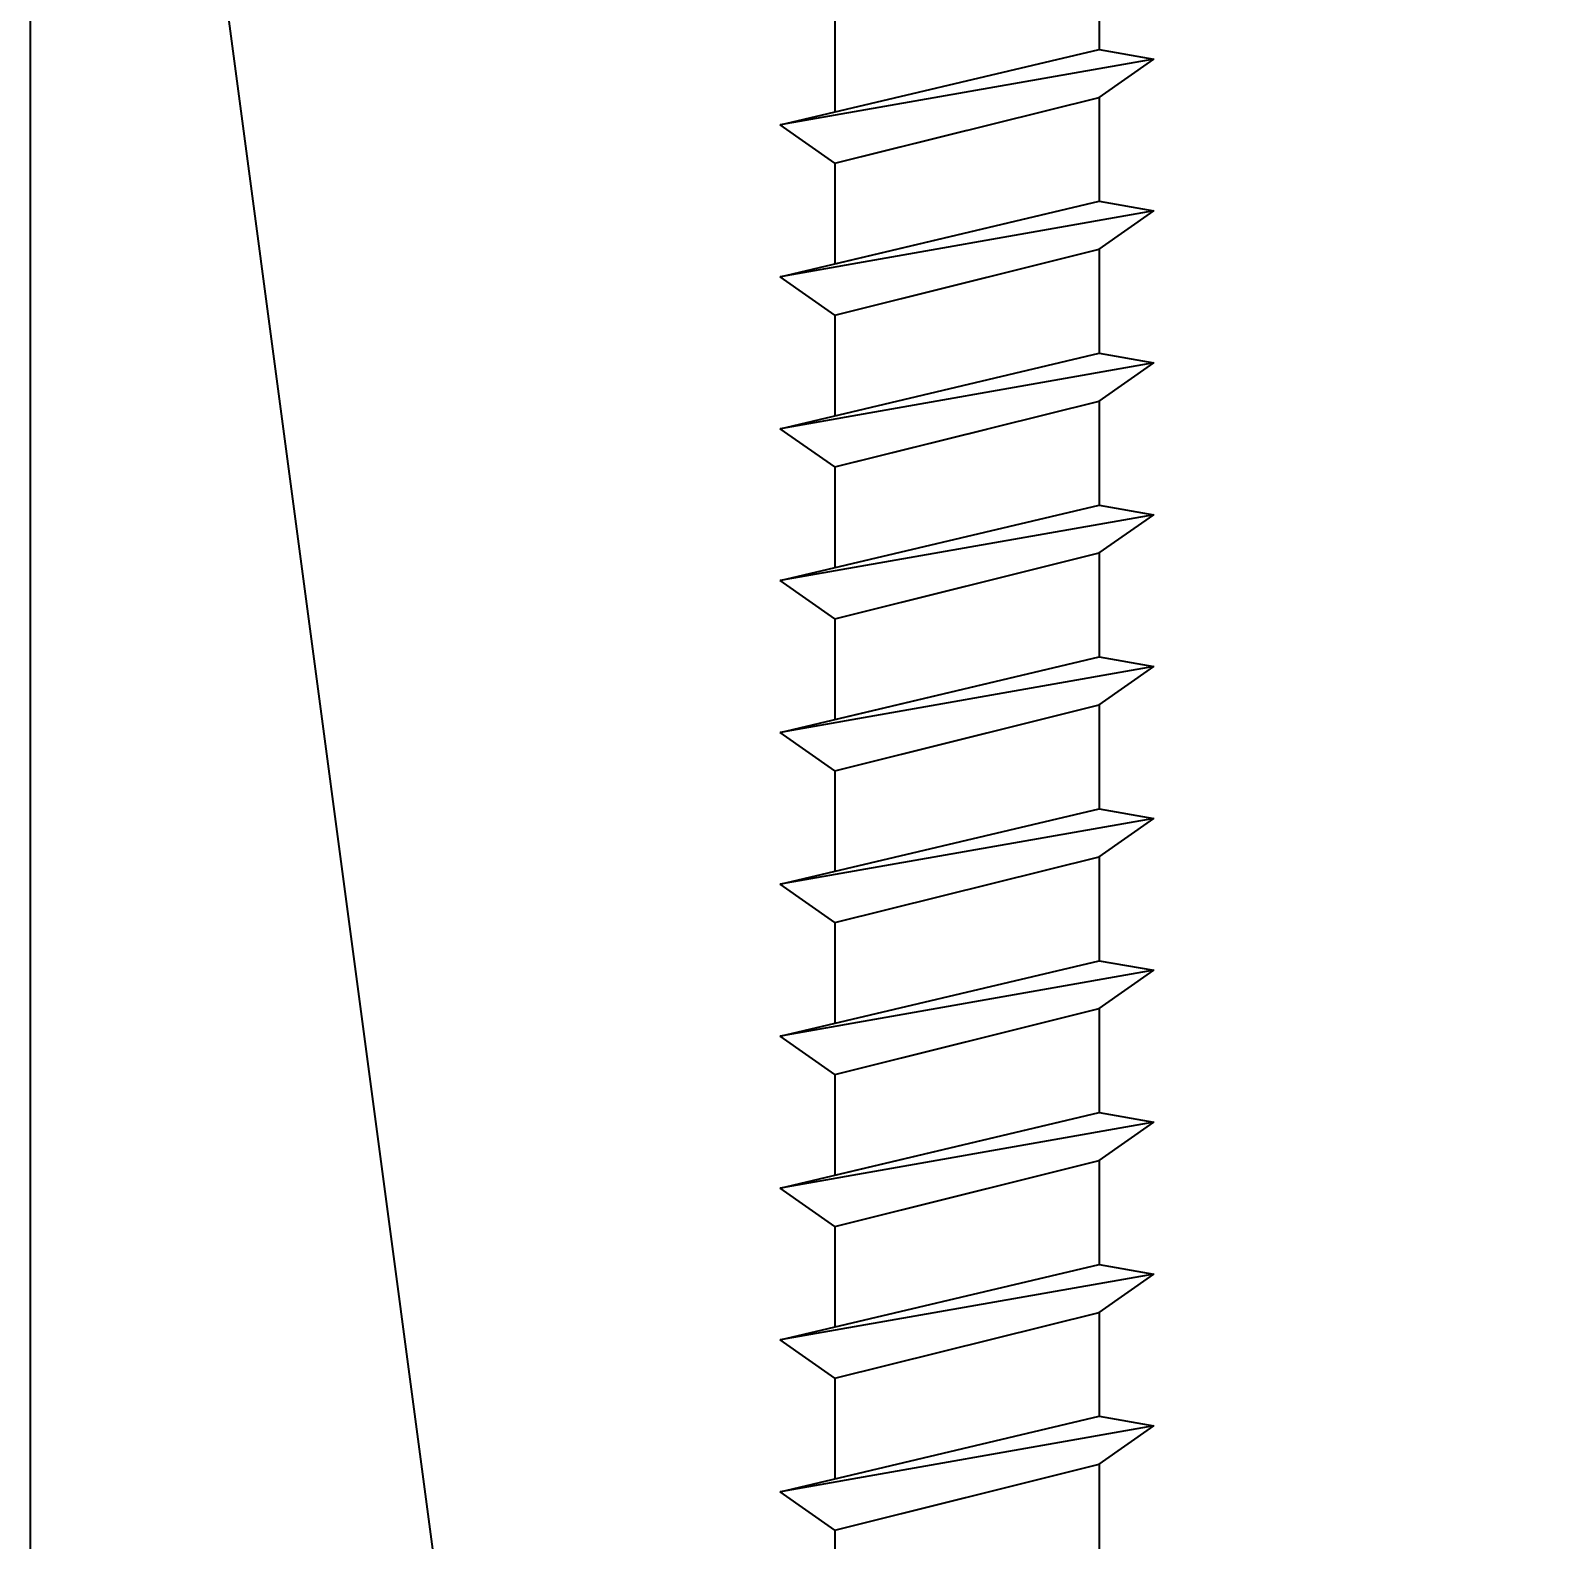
# Model space of a CAD drawing. Header units: inches. Extents: x -2661 to 42767, y -1222 to 9099.
# Drawn here: x -2227.304 to -2226.304, y 2657.785 to 2658.779 of the extents above; entities that cross this region are included whole.
import ezdxf
from ezdxf import colors
from ezdxf.entities.mleader import LeaderData, LeaderLine
from ezdxf.math import Vec2, Vec3

# ---------------------------------------------------------------- set-up
doc = ezdxf.new("R2010")
doc.units = ezdxf.units.IN
doc.header["$LTSCALE"] = 12
doc.header["$MEASUREMENT"] = 0
for name, color, linetype in [('S-ANNO-NOTE', 4, 'CONTINUOUS'), ('S-EXISTING', 1, 'CONTINUOUS'), ('S-FASTENERS', 2, 'CONTINUOUS'), ('S-SIMPSON', 2, 'CONTINUOUS'), ('S-WOOD', 3, 'CONTINUOUS')]:
    doc.layers.add(name, color=color, linetype=linetype)
doc.styles.add('Arial', font='arial.ttf', dxfattribs={"width": 0.85})

# ---------------------------------------------------------------- blocks, each defined once
blk = doc.blocks.new('*U1162')
at = {"layer": 'S-WOOD', "color": 1}
blk.add_line((1.5, -11.25), (0, 0), dxfattribs=at)
at = {"layer": 'S-WOOD', "color": 2}
blk.add_lwpolyline([(1.5, -11.25), (0, -11.25), (0, 0), (1.5, 0)], close=True, dxfattribs=at)
blk = doc.blocks.new('SDS.25X8-f')
at = {"layer": 'S-SIMPSON', "color": 1}
for p, q in [((0.087, -4.68156), (0.087, -4.75)), ((0.087, -4.68156), (0.087, -4.75)), ((0.087, -4.68156), (0.087, -4.75)), ((0.087, -4.68156), (0.087, -4.75)), ((0.087, -4.68156), (0.087, -4.75)), ((0.087, -4.68156), (0.087, -4.75)), ((0.087, -4.68156), (0.087, -4.75)), ((0.087, -4.68156), (0.087, -4.75)), ((-0.087, -4.72493), (-0.087, -4.7912)), ((-0.087, -4.72493), (-0.087, -4.7912)), ((-0.087, -4.72493), (-0.087, -4.7912)), ((-0.087, -4.72493), (-0.087, -4.7912)), ((-0.087, -4.72493), (-0.087, -4.7912)), ((-0.087, -4.72493), (-0.087, -4.7912)), ((-0.087, -4.72493), (-0.087, -4.7912)), ((-0.087, -4.72493), (-0.087, -4.7912)), ((-0.087, -4.72493), (-0.087, -4.7912)), ((-0.087, -4.72493), (-0.087, -4.7912)), ((-0.123, -4.79972), (0.087, -4.75)), ((-0.123, -4.79972), (0.087, -4.75)), ((-0.123, -4.79972), (0.087, -4.75)), ((-0.123, -4.79972), (0.087, -4.75)), ((0.123, -4.75635), (-0.123, -4.79972)), ((0.123, -4.75635), (-0.123, -4.79972)), ((0.123, -4.75635), (-0.123, -4.79972)), ((0.123, -4.75635), (-0.123, -4.79972)), ((0.087, -4.75), (0.123, -4.75635)), ((0.087, -4.75), (0.123, -4.75635)), ((0.087, -4.75), (0.123, -4.75635)), ((0.087, -4.75), (0.123, -4.75635)), ((0.087, -4.78156), (0.123, -4.75635)), ((0.087, -4.78156), (0.123, -4.75635)), ((0.087, -4.78156), (0.123, -4.75635)), ((0.087, -4.78156), (0.123, -4.75635)), ((-0.087, -4.82493), (0.087, -4.78156)), ((-0.087, -4.82493), (0.087, -4.78156)), ((-0.087, -4.82493), (0.087, -4.78156)), ((-0.087, -4.82493), (0.087, -4.78156)), ((0.087, -4.78156), (0.087, -4.85)), ((0.087, -4.78156), (0.087, -4.85)), ((0.087, -4.78156), (0.087, -4.85)), ((0.087, -4.78156), (0.087, -4.85)), ((0.087, -4.78156), (0.087, -4.85)), ((0.087, -4.78156), (0.087, -4.85)), ((0.087, -4.78156), (0.087, -4.85)), ((0.087, -4.78156), (0.087, -4.85)), ((0.087, -4.78156), (0.087, -4.85)), ((0.087, -4.78156), (0.087, -4.85)), ((0.087, -4.78156), (0.087, -4.85)), ((0.087, -4.78156), (0.087, -4.85)), ((0.087, -4.78156), (0.087, -4.85)), ((0.087, -4.78156), (0.087, -4.85)), ((-0.087, -4.82493), (-0.123, -4.79972)), ((-0.087, -4.82493), (-0.123, -4.79972)), ((-0.087, -4.82493), (-0.123, -4.79972)), ((-0.087, -4.82493), (-0.123, -4.79972)), ((-0.087, -4.82493), (-0.123, -4.79972)), ((-0.087, -4.82493), (0, -4.80324)), ((-0.087, -4.82493), (-0.087, -4.8912)), ((-0.087, -4.82493), (-0.087, -4.8912)), ((-0.087, -4.82493), (-0.087, -4.8912)), ((-0.087, -4.82493), (-0.087, -4.8912)), ((-0.087, -4.82493), (-0.087, -4.8912)), ((-0.087, -4.82493), (-0.087, -4.8912)), ((-0.087, -4.82493), (-0.087, -4.8912)), ((-0.087, -4.82493), (-0.087, -4.8912)), ((-0.087, -4.82493), (-0.087, -4.8912)), ((-0.087, -4.82493), (-0.087, -4.8912)), ((-0.087, -4.82493), (-0.087, -4.8912)), ((-0.087, -4.82493), (-0.087, -4.8912)), ((-0.087, -4.82493), (-0.087, -4.8912)), ((-0.087, -4.82493), (-0.087, -4.8912)), ((-0.087, -4.82493), (-0.087, -4.8912)), ((-0.087, -4.82493), (-0.087, -4.8912)), ((-0.123, -4.89972), (0.087, -4.85)), ((-0.123, -4.89972), (0.087, -4.85)), ((-0.123, -4.89972), (0.087, -4.85)), ((-0.123, -4.89972), (0.087, -4.85)), ((-0.123, -4.89972), (0.087, -4.85)), ((-0.123, -4.89972), (0.087, -4.85)), ((-0.123, -4.89972), (0.087, -4.85)), ((-0.123, -4.89972), (0.087, -4.85)), ((0.123, -4.85635), (-0.123, -4.89972)), ((0.123, -4.85635), (-0.123, -4.89972)), ((0.123, -4.85635), (-0.123, -4.89972)), ((0.123, -4.85635), (-0.123, -4.89972)), ((0.123, -4.85635), (-0.123, -4.89972)), ((0.123, -4.85635), (-0.123, -4.89972)), ((0.123, -4.85635), (-0.123, -4.89972)), ((0.123, -4.85635), (-0.123, -4.89972)), ((0.123, -4.85635), (-0.123, -4.89972)), ((-0.087, -4.8912), (0.087, -4.85)), ((0.087, -4.85), (0.123, -4.85635)), ((0.087, -4.85), (0.123, -4.85635)), ((0.087, -4.85), (0.123, -4.85635)), ((0.087, -4.85), (0.123, -4.85635)), ((0.087, -4.85), (0.123, -4.85635)), ((0.087, -4.85), (0.123, -4.85635)), ((0.087, -4.85), (0.123, -4.85635)), ((0.087, -4.85), (0.123, -4.85635)), ((0.087, -4.85), (0.123, -4.85635)), ((0.087, -4.88156), (0.123, -4.85635)), ((0.087, -4.88156), (0.123, -4.85635)), ((0.087, -4.88156), (0.123, -4.85635)), ((0.087, -4.88156), (0.123, -4.85635)), ((0.087, -4.88156), (0.123, -4.85635)), ((0.087, -4.88156), (0.123, -4.85635)), ((0.087, -4.88156), (0.123, -4.85635)), ((0.087, -4.88156), (0.123, -4.85635)), ((0.087, -4.88156), (0.123, -4.85635)), ((-0.087, -4.92493), (0.087, -4.88156)), ((-0.087, -4.92493), (0.087, -4.88156)), ((-0.087, -4.92493), (0.087, -4.88156)), ((-0.087, -4.92493), (0.087, -4.88156)), ((-0.087, -4.92493), (0.087, -4.88156)), ((-0.087, -4.92493), (0.087, -4.88156)), ((-0.087, -4.92493), (0.087, -4.88156)), ((-0.087, -4.92493), (0.087, -4.88156)), ((-0.087, -4.92493), (0.087, -4.88156)), ((0.087, -4.88156), (0.087, -4.95)), ((0.087, -4.88156), (0.087, -4.95)), ((0.087, -4.88156), (0.087, -4.95)), ((0.087, -4.88156), (0.087, -4.95)), ((0.087, -4.88156), (0.087, -4.95)), ((0.087, -4.88156), (0.087, -4.95)), ((0.087, -4.88156), (0.087, -4.95)), ((0.087, -4.88156), (0.087, -4.95)), ((0.087, -4.88156), (0.087, -4.95)), ((0.087, -4.88156), (0.087, -4.95)), ((0.087, -4.88156), (0.087, -4.95)), ((0.087, -4.88156), (0.087, -4.95)), ((0.087, -4.88156), (0.087, -4.95)), ((0.087, -4.88156), (0.087, -4.95)), ((0.087, -4.88156), (0.087, -4.95)), ((0.087, -4.88156), (0.087, -4.95)), ((0.087, -4.88156), (0.087, -4.95)), ((0.087, -4.88156), (0.087, -4.95)), ((0.087, -4.88156), (0.087, -4.95)), ((0.087, -4.88156), (0.087, -4.95)), ((0.087, -4.88156), (0.087, -4.95)), ((-0.087, -4.92493), (-0.123, -4.89972)), ((-0.087, -4.92493), (-0.123, -4.89972)), ((-0.087, -4.92493), (-0.123, -4.89972)), ((-0.087, -4.92493), (-0.123, -4.89972)), ((-0.087, -4.92493), (-0.123, -4.89972)), ((-0.087, -4.92493), (-0.123, -4.89972)), ((-0.087, -4.92493), (-0.123, -4.89972)), ((-0.087, -4.92493), (-0.123, -4.89972)), ((-0.087, -4.92493), (-0.123, -4.89972)), ((-0.087, -4.92493), (-0.123, -4.89972)), ((-0.087, -4.92493), (-0.123, -4.89972)), ((-0.087, -4.92493), (-0.123, -4.89972)), ((-0.087, -4.92493), (-0.123, -4.89972)), ((-0.087, -4.92493), (0.01301, -4.9)), ((-0.087, -4.92493), (0.01301, -4.9)), ((-0.087, -4.92493), (0.01301, -4.9)), ((-0.087, -4.92493), (0, -4.90324)), ((-0.087, -4.92493), (-0.087, -4.9912)), ((-0.087, -4.92493), (-0.087, -4.9912)), ((-0.087, -4.92493), (-0.087, -4.9912)), ((-0.087, -4.92493), (-0.087, -4.9912)), ((-0.087, -4.92493), (-0.087, -4.9912)), ((-0.087, -4.92493), (-0.087, -4.9912)), ((-0.087, -4.92493), (-0.087, -4.9912)), ((-0.087, -4.92493), (-0.087, -4.9912)), ((-0.087, -4.92493), (-0.087, -4.9912)), ((-0.087, -4.92493), (-0.087, -4.9912)), ((-0.087, -4.92493), (-0.087, -4.9912)), ((-0.087, -4.92493), (-0.087, -4.9912)), ((-0.087, -4.92493), (-0.087, -4.9912)), ((-0.087, -4.92493), (-0.087, -4.9912)), ((-0.087, -4.92493), (-0.087, -4.9912)), ((-0.087, -4.92493), (-0.087, -4.9912)), ((-0.087, -4.92493), (-0.087, -4.9912)), ((-0.087, -4.92493), (-0.087, -4.9912)), ((-0.087, -4.92493), (-0.087, -4.9912)), ((-0.087, -4.92493), (-0.087, -4.9912)), ((-0.087, -4.92493), (-0.087, -4.9912)), ((-0.123, -4.99972), (0.087, -4.95)), ((-0.123, -4.99972), (0.087, -4.95)), ((-0.123, -4.99972), (0.087, -4.95)), ((-0.123, -4.99972), (0.087, -4.95)), ((-0.123, -4.99972), (0.087, -4.95)), ((-0.123, -4.99972), (0.087, -4.95)), ((-0.123, -4.99972), (0.087, -4.95)), ((-0.123, -4.99972), (0.087, -4.95)), ((-0.123, -4.99972), (0.087, -4.95)), ((-0.123, -4.99972), (0.087, -4.95)), ((-0.123, -4.99972), (0.087, -4.95)), ((-0.123, -4.99972), (0.087, -4.95)), ((0.123, -4.95635), (-0.123, -4.99972)), ((0.123, -4.95635), (-0.123, -4.99972)), ((0.123, -4.95635), (-0.123, -4.99972)), ((0.123, -4.95635), (-0.123, -4.99972)), ((0.123, -4.95635), (-0.123, -4.99972)), ((0.123, -4.95635), (-0.123, -4.99972)), ((0.123, -4.95635), (-0.123, -4.99972)), ((0.123, -4.95635), (-0.123, -4.99972)), ((0.123, -4.95635), (-0.123, -4.99972)), ((0.123, -4.95635), (-0.123, -4.99972)), ((0.123, -4.95635), (-0.123, -4.99972)), ((0.123, -4.95635), (-0.123, -4.99972)), ((0.087, -4.95), (0.123, -4.95635)), ((0.087, -4.95), (0.123, -4.95635)), ((0.087, -4.95), (0.123, -4.95635)), ((0.087, -4.95), (0.123, -4.95635)), ((0.087, -4.95), (0.123, -4.95635)), ((0.087, -4.95), (0.123, -4.95635)), ((0.087, -4.95), (0.123, -4.95635)), ((0.087, -4.95), (0.123, -4.95635)), ((0.087, -4.95), (0.123, -4.95635)), ((0.087, -4.95), (0.123, -4.95635)), ((0.087, -4.95), (0.123, -4.95635)), ((0.087, -4.95), (0.123, -4.95635)), ((0.087, -4.98156), (0.123, -4.95635)), ((0.087, -4.98156), (0.123, -4.95635)), ((0.087, -4.98156), (0.123, -4.95635)), ((0.087, -4.98156), (0.123, -4.95635)), ((0.087, -4.98156), (0.123, -4.95635)), ((0.087, -4.98156), (0.123, -4.95635)), ((0.087, -4.98156), (0.123, -4.95635)), ((0.087, -4.98156), (0.123, -4.95635)), ((0.087, -4.98156), (0.123, -4.95635)), ((0.087, -4.98156), (0.123, -4.95635)), ((0.087, -4.98156), (0.123, -4.95635)), ((0.087, -4.98156), (0.123, -4.95635)), ((-0.087, -5.02493), (0.087, -4.98156)), ((-0.087, -5.02493), (0.087, -4.98156)), ((-0.087, -5.02493), (0.087, -4.98156)), ((-0.087, -5.02493), (0.087, -4.98156)), ((-0.087, -5.02493), (0.087, -4.98156)), ((-0.087, -5.02493), (0.087, -4.98156)), ((-0.087, -5.02493), (0.087, -4.98156)), ((-0.087, -5.02493), (0.087, -4.98156)), ((-0.087, -5.02493), (0.087, -4.98156)), ((-0.087, -5.02493), (0.087, -4.98156)), ((-0.087, -5.02493), (0.087, -4.98156)), ((-0.087, -5.02493), (0.087, -4.98156)), ((0.087, -4.98156), (0.087, -5.05)), ((0.087, -4.98156), (0.087, -5.05)), ((0.087, -4.98156), (0.087, -5.05)), ((0.087, -4.98156), (0.087, -5.05)), ((0.087, -4.98156), (0.087, -5.05)), ((0.087, -4.98156), (0.087, -5.05)), ((0.087, -4.98156), (0.087, -5.05)), ((0.087, -4.98156), (0.087, -5.05)), ((0.087, -4.98156), (0.087, -5.05)), ((0.087, -4.98156), (0.087, -5.05)), ((0.087, -4.98156), (0.087, -5.05)), ((0.087, -4.98156), (0.087, -5.05)), ((0.087, -4.98156), (0.087, -5.05)), ((0.087, -4.98156), (0.087, -5.05)), ((0.087, -4.98156), (0.087, -5.05)), ((0.087, -4.98156), (0.087, -5.05)), ((0.087, -4.98156), (0.087, -5.05)), ((0.087, -4.98156), (0.087, -5.05)), ((0.087, -4.98156), (0.087, -5.05)), ((0.087, -4.98156), (0.087, -5.05)), ((0.087, -4.98156), (0.087, -5.05)), ((0.087, -4.98156), (0.087, -5.05)), ((0.087, -4.98156), (0.087, -5.05)), ((0.087, -4.98156), (0.087, -5.05)), ((0.087, -4.98156), (0.087, -5.05)), ((-0.087, -5.02493), (-0.123, -4.99972)), ((-0.087, -5.02493), (-0.123, -4.99972)), ((-0.087, -5.02493), (-0.123, -4.99972)), ((-0.087, -5.02493), (-0.123, -4.99972)), ((-0.087, -5.02493), (-0.123, -4.99972)), ((-0.087, -5.02493), (-0.123, -4.99972)), ((-0.087, -5.02493), (-0.123, -4.99972)), ((-0.087, -5.02493), (-0.123, -4.99972)), ((-0.087, -5.02493), (-0.123, -4.99972)), ((-0.087, -5.02493), (-0.123, -4.99972)), ((-0.087, -5.02493), (-0.123, -4.99972)), ((-0.087, -5.02493), (-0.123, -4.99972)), ((-0.087, -5.02493), (-0.123, -4.99972)), ((-0.087, -5.02493), (-0.123, -4.99972)), ((-0.087, -5.02493), (-0.123, -4.99972)), ((-0.087, -5.02493), (0.01301, -5)), ((-0.087, -5.02493), (0.01301, -5)), ((-0.087, -5.02493), (0.01301, -5)), ((-0.087, -5.02493), (-0.087, -5.0912)), ((-0.087, -5.02493), (-0.087, -5.0912)), ((-0.087, -5.02493), (-0.087, -5.0912)), ((-0.087, -5.02493), (-0.087, -5.0912)), ((-0.087, -5.02493), (-0.087, -5.0912)), ((-0.087, -5.02493), (-0.087, -5.0912)), ((-0.087, -5.02493), (-0.087, -5.0912)), ((-0.087, -5.02493), (-0.087, -5.0912)), ((-0.087, -5.02493), (-0.087, -5.0912)), ((-0.087, -5.02493), (-0.087, -5.0912)), ((-0.087, -5.02493), (-0.087, -5.0912)), ((-0.087, -5.02493), (-0.087, -5.0912)), ((-0.087, -5.02493), (-0.087, -5.0912)), ((-0.087, -5.02493), (-0.087, -5.0912)), ((-0.087, -5.02493), (-0.087, -5.0912)), ((-0.087, -5.02493), (-0.087, -5.0912)), ((-0.087, -5.02493), (-0.087, -5.0912)), ((-0.087, -5.02493), (-0.087, -5.0912)), ((-0.087, -5.02493), (-0.087, -5.0912)), ((-0.087, -5.02493), (-0.087, -5.0912)), ((-0.087, -5.02493), (-0.087, -5.0912)), ((-0.087, -5.02493), (-0.087, -5.0912)), ((-0.087, -5.02493), (-0.087, -5.0912)), ((-0.087, -5.02493), (-0.087, -5.0912)), ((-0.087, -5.02493), (-0.087, -5.0912)), ((-0.123, -5.09972), (0.087, -5.05)), ((-0.123, -5.09972), (0.087, -5.05)), ((-0.123, -5.09972), (0.087, -5.05)), ((-0.123, -5.09972), (0.087, -5.05)), ((-0.123, -5.09972), (0.087, -5.05)), ((-0.123, -5.09972), (0.087, -5.05)), ((-0.123, -5.09972), (0.087, -5.05)), ((-0.123, -5.09972), (0.087, -5.05)), ((-0.123, -5.09972), (0.087, -5.05)), ((-0.123, -5.09972), (0.087, -5.05)), ((-0.123, -5.09972), (0.087, -5.05)), ((-0.123, -5.09972), (0.087, -5.05)), ((-0.123, -5.09972), (0.087, -5.05)), ((-0.123, -5.09972), (0.087, -5.05)), ((-0.123, -5.09972), (0.087, -5.05)), ((-0.123, -5.09972), (0.087, -5.05)), ((-0.123, -5.09972), (0.087, -5.05)), ((-0.123, -5.09972), (0.087, -5.05)), ((-0.123, -5.09972), (0.087, -5.05)), ((0.123, -5.05635), (-0.123, -5.09972)), ((0.123, -5.05635), (-0.123, -5.09972)), ((0.123, -5.05635), (-0.123, -5.09972)), ((0.123, -5.05635), (-0.123, -5.09972)), ((0.123, -5.05635), (-0.123, -5.09972)), ((0.123, -5.05635), (-0.123, -5.09972)), ((0.123, -5.05635), (-0.123, -5.09972)), ((0.123, -5.05635), (-0.123, -5.09972)), ((0.123, -5.05635), (-0.123, -5.09972)), ((0.123, -5.05635), (-0.123, -5.09972)), ((0.123, -5.05635), (-0.123, -5.09972)), ((0.123, -5.05635), (-0.123, -5.09972)), ((0.123, -5.05635), (-0.123, -5.09972)), ((0.123, -5.05635), (-0.123, -5.09972)), ((0.123, -5.05635), (-0.123, -5.09972)), ((0.123, -5.05635), (-0.123, -5.09972)), ((0.123, -5.05635), (-0.123, -5.09972)), ((0.123, -5.05635), (-0.123, -5.09972)), ((0.123, -5.05635), (-0.123, -5.09972)), ((0.087, -5.05), (0.123, -5.05635)), ((0.087, -5.05), (0.123, -5.05635)), ((0.087, -5.05), (0.123, -5.05635)), ((0.087, -5.05), (0.123, -5.05635)), ((0.087, -5.05), (0.123, -5.05635)), ((0.087, -5.05), (0.123, -5.05635)), ((0.087, -5.05), (0.123, -5.05635)), ((0.087, -5.05), (0.123, -5.05635)), ((0.087, -5.05), (0.123, -5.05635)), ((0.087, -5.05), (0.123, -5.05635)), ((0.087, -5.05), (0.123, -5.05635)), ((0.087, -5.05), (0.123, -5.05635)), ((0.087, -5.05), (0.123, -5.05635)), ((0.087, -5.05), (0.123, -5.05635)), ((0.087, -5.05), (0.123, -5.05635)), ((0.087, -5.05), (0.123, -5.05635)), ((0.087, -5.05), (0.123, -5.05635)), ((0.087, -5.05), (0.123, -5.05635)), ((0.087, -5.05), (0.123, -5.05635)), ((0.087, -5.08156), (0.123, -5.05635)), ((0.087, -5.08156), (0.123, -5.05635)), ((0.087, -5.08156), (0.123, -5.05635)), ((0.087, -5.08156), (0.123, -5.05635)), ((0.087, -5.08156), (0.123, -5.05635)), ((0.087, -5.08156), (0.123, -5.05635)), ((0.087, -5.08156), (0.123, -5.05635)), ((0.087, -5.08156), (0.123, -5.05635)), ((0.087, -5.08156), (0.123, -5.05635)), ((0.087, -5.08156), (0.123, -5.05635)), ((0.087, -5.08156), (0.123, -5.05635)), ((0.087, -5.08156), (0.123, -5.05635)), ((0.087, -5.08156), (0.123, -5.05635)), ((0.087, -5.08156), (0.123, -5.05635)), ((0.087, -5.08156), (0.123, -5.05635)), ((0.087, -5.08156), (0.123, -5.05635)), ((0.087, -5.08156), (0.123, -5.05635)), ((0.087, -5.08156), (0.123, -5.05635)), ((0.087, -5.08156), (0.123, -5.05635)), ((-0.087, -5.12493), (0.087, -5.08156)), ((-0.087, -5.12493), (0.087, -5.08156)), ((-0.087, -5.12493), (0.087, -5.08156)), ((-0.087, -5.12493), (0.087, -5.08156)), ((-0.087, -5.12493), (0.087, -5.08156)), ((-0.087, -5.12493), (0.087, -5.08156)), ((-0.087, -5.12493), (0.087, -5.08156)), ((-0.087, -5.12493), (0.087, -5.08156)), ((-0.087, -5.12493), (0.087, -5.08156)), ((-0.087, -5.12493), (0.087, -5.08156)), ((-0.087, -5.12493), (0.087, -5.08156)), ((-0.087, -5.12493), (0.087, -5.08156)), ((-0.087, -5.12493), (0.087, -5.08156)), ((-0.087, -5.12493), (0.087, -5.08156)), ((-0.087, -5.12493), (0.087, -5.08156)), ((-0.087, -5.12493), (0.087, -5.08156)), ((-0.087, -5.12493), (0.087, -5.08156)), ((-0.087, -5.12493), (0.087, -5.08156)), ((-0.087, -5.12493), (0.087, -5.08156)), ((0.087, -5.08156), (0.087, -5.15)), ((0.087, -5.08156), (0.087, -5.15)), ((0.087, -5.08156), (0.087, -5.15)), ((0.087, -5.08156), (0.087, -5.15)), ((0.087, -5.08156), (0.087, -5.15)), ((0.087, -5.08156), (0.087, -5.15)), ((0.087, -5.08156), (0.087, -5.15)), ((0.087, -5.08156), (0.087, -5.15)), ((0.087, -5.08156), (0.087, -5.15)), ((0.087, -5.08156), (0.087, -5.15)), ((0.087, -5.08156), (0.087, -5.15)), ((0.087, -5.08156), (0.087, -5.15)), ((-0.087, -5.12493), (-0.123, -5.09972)), ((-0.087, -5.12493), (-0.123, -5.09972)), ((-0.087, -5.12493), (-0.123, -5.09972)), ((-0.087, -5.12493), (-0.123, -5.09972)), ((-0.087, -5.12493), (-0.123, -5.09972)), ((-0.087, -5.12493), (-0.123, -5.09972)), ((-0.087, -5.12493), (-0.123, -5.09972)), ((-0.087, -5.12493), (-0.123, -5.09972)), ((-0.087, -5.12493), (-0.123, -5.09972)), ((-0.087, -5.12493), (-0.123, -5.09972)), ((-0.087, -5.12493), (-0.123, -5.09972)), ((-0.087, -5.12493), (-0.123, -5.09972)), ((-0.087, -5.12493), (-0.123, -5.09972)), ((-0.087, -5.12493), (-0.123, -5.09972)), ((-0.087, -5.12493), (-0.123, -5.09972)), ((-0.087, -5.12493), (-0.123, -5.09972)), ((-0.087, -5.12493), (-0.123, -5.09972)), ((-0.087, -5.12493), (-0.123, -5.09972)), ((-0.087, -5.12493), (-0.123, -5.09972)), ((-0.087, -5.12493), (-0.123, -5.09972)), ((-0.087, -5.12493), (-0.123, -5.09972)), ((-0.087, -5.12493), (-0.123, -5.09972)), ((-0.087, -5.12493), (-0.123, -5.09972)), ((-0.087, -5.12493), (0, -5.10324)), ((-0.087, -5.12493), (0, -5.10324)), ((-0.087, -5.12493), (0, -5.10324)), ((-0.087, -5.12493), (0, -5.10324)), ((-0.087, -5.12493), (-0.087, -5.1912)), ((-0.087, -5.12493), (-0.087, -5.1912)), ((-0.087, -5.12493), (-0.087, -5.1912)), ((-0.087, -5.12493), (-0.087, -5.1912)), ((-0.087, -5.12493), (-0.087, -5.1912)), ((-0.087, -5.12493), (-0.087, -5.1912)), ((-0.087, -5.12493), (-0.087, -5.1912)), ((-0.087, -5.12493), (-0.087, -5.1912)), ((-0.087, -5.12493), (-0.087, -5.1912)), ((-0.087, -5.12493), (-0.087, -5.1912)), ((-0.087, -5.12493), (-0.087, -5.1912)), ((-0.087, -5.12493), (-0.087, -5.1912)), ((-0.087, -5.12493), (-0.087, -5.1912)), ((-0.087, -5.12493), (-0.087, -5.1912)), ((-0.123, -5.19972), (0.087, -5.15)), ((-0.123, -5.19972), (0.087, -5.15)), ((-0.123, -5.19972), (0.087, -5.15)), ((-0.123, -5.19972), (0.087, -5.15)), ((-0.123, -5.19972), (0.087, -5.15)), ((-0.123, -5.19972), (0.087, -5.15)), ((-0.123, -5.19972), (0.087, -5.15)), ((-0.123, -5.19972), (0.087, -5.15)), ((0.123, -5.15635), (-0.123, -5.19972)), ((0.123, -5.15635), (-0.123, -5.19972)), ((0.123, -5.15635), (-0.123, -5.19972)), ((0.123, -5.15635), (-0.123, -5.19972)), ((0.123, -5.15635), (-0.123, -5.19972)), ((0.123, -5.15635), (-0.123, -5.19972)), ((0.123, -5.15635), (-0.123, -5.19972)), ((0.123, -5.15635), (-0.123, -5.19972)), ((0.123, -5.15635), (-0.123, -5.19972)), ((-0.087, -5.1912), (0.087, -5.15)), ((0.087, -5.15), (0.123, -5.15635)), ((0.087, -5.15), (0.123, -5.15635)), ((0.087, -5.15), (0.123, -5.15635)), ((0.087, -5.15), (0.123, -5.15635)), ((0.087, -5.15), (0.123, -5.15635)), ((0.087, -5.15), (0.123, -5.15635)), ((0.087, -5.15), (0.123, -5.15635)), ((0.087, -5.15), (0.123, -5.15635)), ((0.087, -5.15), (0.123, -5.15635)), ((0.087, -5.18156), (0.123, -5.15635)), ((0.087, -5.18156), (0.123, -5.15635)), ((0.087, -5.18156), (0.123, -5.15635)), ((0.087, -5.18156), (0.123, -5.15635)), ((0.087, -5.18156), (0.123, -5.15635)), ((0.087, -5.18156), (0.123, -5.15635)), ((0.087, -5.18156), (0.123, -5.15635)), ((0.087, -5.18156), (0.123, -5.15635)), ((0.087, -5.18156), (0.123, -5.15635)), ((-0.087, -5.22493), (0.087, -5.18156)), ((-0.087, -5.22493), (0.087, -5.18156)), ((-0.087, -5.22493), (0.087, -5.18156)), ((-0.087, -5.22493), (0.087, -5.18156)), ((-0.087, -5.22493), (0.087, -5.18156)), ((-0.087, -5.22493), (0.087, -5.18156)), ((-0.087, -5.22493), (0.087, -5.18156)), ((-0.087, -5.22493), (0.087, -5.18156)), ((-0.087, -5.22493), (0.087, -5.18156)), ((0.087, -5.18156), (0.087, -5.25)), ((0.087, -5.18156), (0.087, -5.25)), ((0.087, -5.18156), (0.087, -5.25)), ((0.087, -5.18156), (0.087, -5.25)), ((0.087, -5.18156), (0.087, -5.25)), ((0.087, -5.18156), (0.087, -5.25)), ((0.087, -5.18156), (0.087, -5.25)), ((0.087, -5.18156), (0.087, -5.25)), ((0.087, -5.18156), (0.087, -5.25)), ((0.087, -5.18156), (0.087, -5.25)), ((0.087, -5.18156), (0.087, -5.25)), ((0.087, -5.18156), (0.087, -5.25)), ((0.087, -5.18156), (0.087, -5.25)), ((0.087, -5.18156), (0.087, -5.25)), ((0.087, -5.18156), (0.087, -5.25)), ((0.087, -5.18156), (0.087, -5.25)), ((0.087, -5.18156), (0.087, -5.25)), ((-0.087, -5.22493), (-0.123, -5.19972)), ((-0.087, -5.22493), (-0.123, -5.19972)), ((-0.087, -5.22493), (-0.123, -5.19972)), ((-0.087, -5.22493), (-0.123, -5.19972)), ((-0.087, -5.22493), (-0.123, -5.19972)), ((-0.087, -5.22493), (-0.123, -5.19972)), ((-0.087, -5.22493), (-0.123, -5.19972)), ((-0.087, -5.22493), (-0.123, -5.19972)), ((-0.087, -5.22493), (-0.123, -5.19972)), ((-0.087, -5.22493), (-0.123, -5.19972)), ((-0.087, -5.22493), (-0.123, -5.19972)), ((-0.087, -5.22493), (-0.123, -5.19972)), ((-0.087, -5.22493), (-0.123, -5.19972)), ((-0.087, -5.22493), (0.01301, -5.2)), ((-0.087, -5.22493), (0.01301, -5.2)), ((-0.087, -5.22493), (0.01301, -5.2)), ((-0.087, -5.22493), (0, -5.20324)), ((-0.087, -5.22493), (-0.087, -5.2912)), ((-0.087, -5.22493), (-0.087, -5.2912)), ((-0.087, -5.22493), (-0.087, -5.2912)), ((-0.087, -5.22493), (-0.087, -5.2912)), ((-0.087, -5.22493), (-0.087, -5.2912)), ((-0.087, -5.22493), (-0.087, -5.2912)), ((-0.087, -5.22493), (-0.087, -5.2912)), ((-0.087, -5.22493), (-0.087, -5.2912)), ((-0.087, -5.22493), (-0.087, -5.2912)), ((-0.087, -5.22493), (-0.087, -5.2912)), ((-0.087, -5.22493), (-0.087, -5.2912)), ((-0.087, -5.22493), (-0.087, -5.2912)), ((-0.087, -5.22493), (-0.087, -5.2912)), ((-0.087, -5.22493), (-0.087, -5.2912)), ((-0.087, -5.22493), (-0.087, -5.2912)), ((-0.087, -5.22493), (-0.087, -5.2912)), ((-0.123, -5.29972), (0.087, -5.25)), ((-0.123, -5.29972), (0.087, -5.25)), ((-0.123, -5.29972), (0.087, -5.25)), ((-0.123, -5.29972), (0.087, -5.25)), ((-0.123, -5.29972), (0.087, -5.25)), ((-0.123, -5.29972), (0.087, -5.25)), ((-0.123, -5.29972), (0.087, -5.25)), ((-0.123, -5.29972), (0.087, -5.25)), ((-0.123, -5.29972), (0.087, -5.25)), ((-0.123, -5.29972), (0.087, -5.25)), ((-0.123, -5.29972), (0.087, -5.25)), ((-0.123, -5.29972), (0.087, -5.25)), ((0.123, -5.25635), (-0.123, -5.29972)), ((0.123, -5.25635), (-0.123, -5.29972)), ((0.123, -5.25635), (-0.123, -5.29972)), ((0.123, -5.25635), (-0.123, -5.29972)), ((0.123, -5.25635), (-0.123, -5.29972)), ((0.123, -5.25635), (-0.123, -5.29972)), ((0.123, -5.25635), (-0.123, -5.29972)), ((0.123, -5.25635), (-0.123, -5.29972)), ((0.123, -5.25635), (-0.123, -5.29972)), ((0.123, -5.25635), (-0.123, -5.29972)), ((0.123, -5.25635), (-0.123, -5.29972)), ((0.123, -5.25635), (-0.123, -5.29972)), ((0.087, -5.25), (0.123, -5.25635)), ((0.087, -5.25), (0.123, -5.25635)), ((0.087, -5.25), (0.123, -5.25635)), ((0.087, -5.25), (0.123, -5.25635)), ((0.087, -5.25), (0.123, -5.25635)), ((0.087, -5.25), (0.123, -5.25635)), ((0.087, -5.25), (0.123, -5.25635)), ((0.087, -5.25), (0.123, -5.25635)), ((0.087, -5.25), (0.123, -5.25635)), ((0.087, -5.25), (0.123, -5.25635)), ((0.087, -5.25), (0.123, -5.25635)), ((0.087, -5.25), (0.123, -5.25635)), ((0.087, -5.28156), (0.123, -5.25635)), ((0.087, -5.28156), (0.123, -5.25635)), ((0.087, -5.28156), (0.123, -5.25635)), ((0.087, -5.28156), (0.123, -5.25635)), ((0.087, -5.28156), (0.123, -5.25635)), ((0.087, -5.28156), (0.123, -5.25635)), ((0.087, -5.28156), (0.123, -5.25635)), ((0.087, -5.28156), (0.123, -5.25635)), ((0.087, -5.28156), (0.123, -5.25635)), ((0.087, -5.28156), (0.123, -5.25635)), ((0.087, -5.28156), (0.123, -5.25635)), ((0.087, -5.28156), (0.123, -5.25635)), ((-0.087, -5.32493), (0.087, -5.28156)), ((-0.087, -5.32493), (0.087, -5.28156)), ((-0.087, -5.32493), (0.087, -5.28156)), ((-0.087, -5.32493), (0.087, -5.28156)), ((-0.087, -5.32493), (0.087, -5.28156)), ((-0.087, -5.32493), (0.087, -5.28156)), ((-0.087, -5.32493), (0.087, -5.28156)), ((-0.087, -5.32493), (0.087, -5.28156)), ((-0.087, -5.32493), (0.087, -5.28156)), ((-0.087, -5.32493), (0.087, -5.28156)), ((-0.087, -5.32493), (0.087, -5.28156)), ((-0.087, -5.32493), (0.087, -5.28156)), ((0.087, -5.28156), (0.087, -5.35)), ((0.087, -5.28156), (0.087, -5.35)), ((0.087, -5.28156), (0.087, -5.35)), ((0.087, -5.28156), (0.087, -5.35)), ((0.087, -5.28156), (0.087, -5.35)), ((0.087, -5.28156), (0.087, -5.35)), ((0.087, -5.28156), (0.087, -5.35)), ((0.087, -5.28156), (0.087, -5.35)), ((0.087, -5.28156), (0.087, -5.35)), ((0.087, -5.28156), (0.087, -5.35)), ((0.087, -5.28156), (0.087, -5.35)), ((0.087, -5.28156), (0.087, -5.35)), ((0.087, -5.28156), (0.087, -5.35)), ((0.087, -5.28156), (0.087, -5.35)), ((0.087, -5.28156), (0.087, -5.35)), ((0.087, -5.28156), (0.087, -5.35)), ((0.087, -5.28156), (0.087, -5.35)), ((-0.087, -5.32493), (-0.123, -5.29972)), ((-0.087, -5.32493), (-0.123, -5.29972)), ((-0.087, -5.32493), (-0.123, -5.29972)), ((-0.087, -5.32493), (-0.123, -5.29972)), ((-0.087, -5.32493), (-0.123, -5.29972)), ((-0.087, -5.32493), (-0.123, -5.29972)), ((-0.087, -5.32493), (-0.123, -5.29972)), ((-0.087, -5.32493), (-0.123, -5.29972)), ((-0.087, -5.32493), (-0.123, -5.29972)), ((-0.087, -5.32493), (-0.123, -5.29972)), ((-0.087, -5.32493), (-0.123, -5.29972)), ((-0.087, -5.32493), (-0.123, -5.29972)), ((-0.087, -5.32493), (-0.087, -5.3912)), ((-0.087, -5.32493), (-0.087, -5.3912)), ((-0.087, -5.32493), (-0.087, -5.3912)), ((-0.087, -5.32493), (-0.087, -5.3912)), ((-0.087, -5.32493), (-0.087, -5.3912)), ((-0.087, -5.32493), (-0.087, -5.3912)), ((-0.087, -5.32493), (-0.087, -5.3912)), ((-0.087, -5.32493), (-0.087, -5.3912)), ((-0.087, -5.32493), (-0.087, -5.3912)), ((-0.087, -5.32493), (-0.087, -5.3912)), ((-0.087, -5.32493), (-0.087, -5.3912)), ((-0.087, -5.32493), (-0.087, -5.3912)), ((-0.087, -5.32493), (-0.087, -5.3912)), ((-0.087, -5.32493), (-0.087, -5.3912)), ((-0.087, -5.32493), (-0.087, -5.3912)), ((-0.087, -5.32493), (-0.087, -5.3912)), ((-0.087, -5.32493), (-0.087, -5.3912)), ((-0.123, -5.39972), (0.087, -5.35)), ((-0.123, -5.39972), (0.087, -5.35)), ((-0.123, -5.39972), (0.087, -5.35)), ((-0.123, -5.39972), (0.087, -5.35)), ((-0.123, -5.39972), (0.087, -5.35)), ((-0.123, -5.39972), (0.087, -5.35)), ((-0.123, -5.39972), (0.087, -5.35)), ((-0.123, -5.39972), (0.087, -5.35)), ((-0.123, -5.39972), (0.087, -5.35)), ((-0.123, -5.39972), (0.087, -5.35)), ((-0.123, -5.39972), (0.087, -5.35)), ((-0.123, -5.39972), (0.087, -5.35)), ((-0.123, -5.39972), (0.087, -5.35)), ((-0.123, -5.39972), (0.087, -5.35)), ((-0.123, -5.39972), (0.087, -5.35)), ((0.123, -5.35635), (-0.123, -5.39972)), ((0.123, -5.35635), (-0.123, -5.39972)), ((0.123, -5.35635), (-0.123, -5.39972)), ((0.123, -5.35635), (-0.123, -5.39972)), ((0.123, -5.35635), (-0.123, -5.39972)), ((0.123, -5.35635), (-0.123, -5.39972)), ((0.123, -5.35635), (-0.123, -5.39972)), ((0.123, -5.35635), (-0.123, -5.39972)), ((0.123, -5.35635), (-0.123, -5.39972)), ((0.123, -5.35635), (-0.123, -5.39972)), ((0.123, -5.35635), (-0.123, -5.39972)), ((0.123, -5.35635), (-0.123, -5.39972)), ((0.123, -5.35635), (-0.123, -5.39972)), ((0.123, -5.35635), (-0.123, -5.39972)), ((0.123, -5.35635), (-0.123, -5.39972)), ((0.087, -5.35), (0.123, -5.35635)), ((0.087, -5.35), (0.123, -5.35635)), ((0.087, -5.35), (0.123, -5.35635)), ((0.087, -5.35), (0.123, -5.35635)), ((0.087, -5.35), (0.123, -5.35635)), ((0.087, -5.35), (0.123, -5.35635)), ((0.087, -5.35), (0.123, -5.35635)), ((0.087, -5.35), (0.123, -5.35635)), ((0.087, -5.35), (0.123, -5.35635)), ((0.087, -5.35), (0.123, -5.35635)), ((0.087, -5.35), (0.123, -5.35635)), ((0.087, -5.35), (0.123, -5.35635)), ((0.087, -5.35), (0.123, -5.35635)), ((0.087, -5.35), (0.123, -5.35635)), ((0.087, -5.35), (0.123, -5.35635)), ((0.087, -5.38156), (0.123, -5.35635)), ((0.087, -5.38156), (0.123, -5.35635)), ((0.087, -5.38156), (0.123, -5.35635)), ((0.087, -5.38156), (0.123, -5.35635)), ((0.087, -5.38156), (0.123, -5.35635)), ((0.087, -5.38156), (0.123, -5.35635)), ((0.087, -5.38156), (0.123, -5.35635)), ((0.087, -5.38156), (0.123, -5.35635)), ((0.087, -5.38156), (0.123, -5.35635)), ((0.087, -5.38156), (0.123, -5.35635)), ((0.087, -5.38156), (0.123, -5.35635)), ((0.087, -5.38156), (0.123, -5.35635)), ((0.087, -5.38156), (0.123, -5.35635)), ((0.087, -5.38156), (0.123, -5.35635)), ((0.087, -5.38156), (0.123, -5.35635)), ((-0.087, -5.42493), (0.087, -5.38156)), ((-0.087, -5.42493), (0.087, -5.38156)), ((-0.087, -5.42493), (0.087, -5.38156)), ((-0.087, -5.42493), (0.087, -5.38156)), ((-0.087, -5.42493), (0.087, -5.38156)), ((-0.087, -5.42493), (0.087, -5.38156)), ((-0.087, -5.42493), (0.087, -5.38156)), ((-0.087, -5.42493), (0.087, -5.38156)), ((-0.087, -5.42493), (0.087, -5.38156)), ((-0.087, -5.42493), (0.087, -5.38156)), ((-0.087, -5.42493), (0.087, -5.38156)), ((-0.087, -5.42493), (0.087, -5.38156)), ((-0.087, -5.42493), (0.087, -5.38156)), ((-0.087, -5.42493), (0.087, -5.38156)), ((-0.087, -5.42493), (0.087, -5.38156)), ((0.087, -5.38156), (0.087, -5.45)), ((0.087, -5.38156), (0.087, -5.45)), ((0.087, -5.38156), (0.087, -5.45)), ((0.087, -5.38156), (0.087, -5.45)), ((0.087, -5.38156), (0.087, -5.45)), ((0.087, -5.38156), (0.087, -5.45)), ((0.087, -5.38156), (0.087, -5.45)), ((0.087, -5.38156), (0.087, -5.45)), ((0.087, -5.38156), (0.087, -5.45)), ((0.087, -5.38156), (0.087, -5.45)), ((0.087, -5.38156), (0.087, -5.45)), ((0.087, -5.38156), (0.087, -5.45)), ((0.087, -5.38156), (0.087, -5.45)), ((0.087, -5.38156), (0.087, -5.45)), ((0.087, -5.38156), (0.087, -5.45)), ((0.087, -5.38156), (0.087, -5.45)), ((0.087, -5.38156), (0.087, -5.45)), ((0.087, -5.38156), (0.087, -5.45)), ((-0.087, -5.42493), (-0.123, -5.39972)), ((-0.087, -5.42493), (-0.123, -5.39972)), ((-0.087, -5.42493), (-0.123, -5.39972)), ((-0.087, -5.42493), (-0.123, -5.39972)), ((-0.087, -5.42493), (-0.123, -5.39972)), ((-0.087, -5.42493), (-0.123, -5.39972)), ((-0.087, -5.42493), (-0.123, -5.39972)), ((-0.087, -5.42493), (-0.123, -5.39972)), ((-0.087, -5.42493), (-0.123, -5.39972)), ((-0.087, -5.42493), (-0.123, -5.39972)), ((-0.087, -5.42493), (-0.123, -5.39972)), ((-0.087, -5.42493), (-0.123, -5.39972)), ((-0.087, -5.42493), (-0.123, -5.39972)), ((-0.087, -5.42493), (-0.123, -5.39972)), ((-0.087, -5.42493), (-0.123, -5.39972)), ((-0.087, -5.42493), (-0.123, -5.39972)), ((-0.087, -5.42493), (-0.123, -5.39972)), ((-0.087, -5.42493), (-0.123, -5.39972)), ((-0.087, -5.42493), (0, -5.40324)), ((-0.087, -5.42493), (0, -5.40324)), ((-0.087, -5.42493), (0, -5.40324)), ((-0.087, -5.42493), (-0.087, -5.4912)), ((-0.087, -5.42493), (-0.087, -5.4912)), ((-0.087, -5.42493), (-0.087, -5.4912)), ((-0.087, -5.42493), (-0.087, -5.4912)), ((-0.087, -5.42493), (-0.087, -5.4912)), ((-0.087, -5.42493), (-0.087, -5.4912)), ((-0.087, -5.42493), (-0.087, -5.4912)), ((-0.087, -5.42493), (-0.087, -5.4912)), ((-0.087, -5.42493), (-0.087, -5.4912)), ((-0.087, -5.42493), (-0.087, -5.4912)), ((-0.087, -5.42493), (-0.087, -5.4912)), ((-0.087, -5.42493), (-0.087, -5.4912)), ((-0.123, -5.49972), (0.087, -5.45)), ((-0.123, -5.49972), (0.087, -5.45)), ((-0.123, -5.49972), (0.087, -5.45)), ((-0.123, -5.49972), (0.087, -5.45)), ((-0.123, -5.49972), (0.087, -5.45)), ((-0.123, -5.49972), (0.087, -5.45)), ((-0.123, -5.49972), (0.087, -5.45)), ((-0.123, -5.49972), (0.087, -5.45)), ((0.123, -5.45635), (-0.123, -5.49972)), ((0.123, -5.45635), (-0.123, -5.49972)), ((0.123, -5.45635), (-0.123, -5.49972)), ((0.123, -5.45635), (-0.123, -5.49972)), ((0.123, -5.45635), (-0.123, -5.49972)), ((0.123, -5.45635), (-0.123, -5.49972)), ((0.123, -5.45635), (-0.123, -5.49972)), ((0.123, -5.45635), (-0.123, -5.49972)), ((0.123, -5.45635), (-0.123, -5.49972)), ((-0.087, -5.4912), (0.087, -5.45)), ((0.087, -5.45), (0.123, -5.45635)), ((0.087, -5.45), (0.123, -5.45635)), ((0.087, -5.45), (0.123, -5.45635)), ((0.087, -5.45), (0.123, -5.45635)), ((0.087, -5.45), (0.123, -5.45635)), ((0.087, -5.45), (0.123, -5.45635)), ((0.087, -5.45), (0.123, -5.45635)), ((0.087, -5.45), (0.123, -5.45635)), ((0.087, -5.45), (0.123, -5.45635)), ((0.087, -5.48156), (0.123, -5.45635)), ((0.087, -5.48156), (0.123, -5.45635)), ((0.087, -5.48156), (0.123, -5.45635)), ((0.087, -5.48156), (0.123, -5.45635)), ((0.087, -5.48156), (0.123, -5.45635)), ((0.087, -5.48156), (0.123, -5.45635)), ((0.087, -5.48156), (0.123, -5.45635)), ((0.087, -5.48156), (0.123, -5.45635)), ((0.087, -5.48156), (0.123, -5.45635)), ((-0.087, -5.52493), (0.087, -5.48156)), ((-0.087, -5.52493), (0.087, -5.48156)), ((-0.087, -5.52493), (0.087, -5.48156)), ((-0.087, -5.52493), (0.087, -5.48156)), ((-0.087, -5.52493), (0.087, -5.48156)), ((-0.087, -5.52493), (0.087, -5.48156)), ((-0.087, -5.52493), (0.087, -5.48156)), ((-0.087, -5.52493), (0.087, -5.48156)), ((-0.087, -5.52493), (0.087, -5.48156)), ((0.087, -5.48156), (0.087, -5.55)), ((0.087, -5.48156), (0.087, -5.55)), ((0.087, -5.48156), (0.087, -5.55)), ((0.087, -5.48156), (0.087, -5.55)), ((0.087, -5.48156), (0.087, -5.55)), ((0.087, -5.48156), (0.087, -5.55)), ((0.087, -5.48156), (0.087, -5.55)), ((0.087, -5.48156), (0.087, -5.55)), ((0.087, -5.48156), (0.087, -5.55)), ((0.087, -5.48156), (0.087, -5.55)), ((0.087, -5.48156), (0.087, -5.55)), ((0.087, -5.48156), (0.087, -5.55)), ((0.087, -5.48156), (0.087, -5.55)), ((-0.087, -5.52493), (-0.123, -5.49972)), ((-0.087, -5.52493), (-0.123, -5.49972)), ((-0.087, -5.52493), (-0.123, -5.49972)), ((-0.087, -5.52493), (-0.123, -5.49972)), ((-0.087, -5.52493), (-0.123, -5.49972)), ((-0.087, -5.52493), (-0.123, -5.49972)), ((-0.087, -5.52493), (-0.123, -5.49972)), ((-0.087, -5.52493), (-0.123, -5.49972)), ((-0.087, -5.52493), (-0.123, -5.49972)), ((-0.087, -5.52493), (-0.123, -5.49972)), ((-0.087, -5.52493), (-0.123, -5.49972)), ((-0.087, -5.52493), (-0.123, -5.49972)), ((-0.087, -5.52493), (-0.123, -5.49972)), ((-0.087, -5.52493), (0.01301, -5.5)), ((-0.087, -5.52493), (0.01301, -5.5)), ((-0.087, -5.52493), (0.01301, -5.5)), ((-0.087, -5.52493), (0, -5.50324)), ((-0.087, -5.52493), (-0.087, -5.5912)), ((-0.087, -5.52493), (-0.087, -5.5912)), ((-0.087, -5.52493), (-0.087, -5.5912)), ((-0.087, -5.52493), (-0.087, -5.5912)), ((-0.087, -5.52493), (-0.087, -5.5912)), ((-0.087, -5.52493), (-0.087, -5.5912)), ((-0.087, -5.52493), (-0.087, -5.5912)), ((-0.087, -5.52493), (-0.087, -5.5912)), ((-0.087, -5.52493), (-0.087, -5.5912)), ((-0.087, -5.52493), (-0.087, -5.5912)), ((-0.087, -5.52493), (-0.087, -5.5912)), ((-0.123, -5.59972), (0.087, -5.55)), ((-0.123, -5.59972), (0.087, -5.55)), ((-0.123, -5.59972), (0.087, -5.55)), ((-0.123, -5.59972), (0.087, -5.55)), ((-0.123, -5.59972), (0.087, -5.55)), ((-0.123, -5.59972), (0.087, -5.55)), ((-0.123, -5.59972), (0.087, -5.55)), ((-0.123, -5.59972), (0.087, -5.55)), ((-0.123, -5.59972), (0.087, -5.55)), ((0.123, -5.55635), (-0.123, -5.59972)), ((0.123, -5.55635), (-0.123, -5.59972)), ((0.123, -5.55635), (-0.123, -5.59972)), ((0.123, -5.55635), (-0.123, -5.59972)), ((0.123, -5.55635), (-0.123, -5.59972)), ((0.123, -5.55635), (-0.123, -5.59972)), ((0.123, -5.55635), (-0.123, -5.59972)), ((0.123, -5.55635), (-0.123, -5.59972)), ((0.123, -5.55635), (-0.123, -5.59972)), ((0.087, -5.55), (0.123, -5.55635)), ((0.087, -5.55), (0.123, -5.55635)), ((0.087, -5.55), (0.123, -5.55635)), ((0.087, -5.55), (0.123, -5.55635)), ((0.087, -5.55), (0.123, -5.55635)), ((0.087, -5.55), (0.123, -5.55635)), ((0.087, -5.55), (0.123, -5.55635)), ((0.087, -5.55), (0.123, -5.55635)), ((0.087, -5.55), (0.123, -5.55635)), ((0.087, -5.58156), (0.123, -5.55635)), ((0.087, -5.58156), (0.123, -5.55635)), ((0.087, -5.58156), (0.123, -5.55635)), ((0.087, -5.58156), (0.123, -5.55635)), ((0.087, -5.58156), (0.123, -5.55635)), ((0.087, -5.58156), (0.123, -5.55635)), ((0.087, -5.58156), (0.123, -5.55635)), ((0.087, -5.58156), (0.123, -5.55635)), ((0.087, -5.58156), (0.123, -5.55635)), ((-0.087, -5.62493), (0.087, -5.58156)), ((-0.087, -5.62493), (0.087, -5.58156)), ((-0.087, -5.62493), (0.087, -5.58156)), ((-0.087, -5.62493), (0.087, -5.58156)), ((-0.087, -5.62493), (0.087, -5.58156)), ((-0.087, -5.62493), (0.087, -5.58156)), ((-0.087, -5.62493), (0.087, -5.58156)), ((-0.087, -5.62493), (0.087, -5.58156)), ((-0.087, -5.62493), (0.087, -5.58156)), ((0.087, -5.58156), (0.087, -5.65)), ((0.087, -5.58156), (0.087, -5.65)), ((0.087, -5.58156), (0.087, -5.65)), ((0.087, -5.58156), (0.087, -5.65)), ((0.087, -5.58156), (0.087, -5.65)), ((0.087, -5.58156), (0.087, -5.65)), ((0.087, -5.58156), (0.087, -5.65)), ((0.087, -5.58156), (0.087, -5.65)), ((0.087, -5.58156), (0.087, -5.65)), ((0.087, -5.58156), (0.087, -5.65)), ((0.087, -5.58156), (0.087, -5.65)), ((-0.087, -5.62493), (-0.123, -5.59972)), ((-0.087, -5.62493), (-0.123, -5.59972)), ((-0.087, -5.62493), (-0.123, -5.59972)), ((-0.087, -5.62493), (-0.123, -5.59972)), ((-0.087, -5.62493), (-0.123, -5.59972)), ((-0.087, -5.62493), (-0.123, -5.59972)), ((-0.087, -5.62493), (-0.123, -5.59972)), ((-0.087, -5.62493), (-0.123, -5.59972)), ((-0.087, -5.62493), (-0.123, -5.59972)), ((-0.087, -5.62493), (-0.087, -5.6912)), ((-0.087, -5.62493), (-0.087, -5.6912)), ((-0.087, -5.62493), (-0.087, -5.6912)), ((-0.087, -5.62493), (-0.087, -5.6912)), ((-0.087, -5.62493), (-0.087, -5.6912)), ((-0.087, -5.62493), (-0.087, -5.6912)), ((-0.087, -5.62493), (-0.087, -5.6912)), ((-0.087, -5.62493), (-0.087, -5.6912)), ((-0.087, -5.62493), (-0.087, -5.6912)), ((-0.087, -5.62493), (-0.087, -5.6912)), ((-0.087, -5.62493), (-0.087, -5.6912)), ((-0.123, -5.69972), (0.087, -5.65)), ((-0.123, -5.69972), (0.087, -5.65)), ((-0.123, -5.69972), (0.087, -5.65)), ((-0.123, -5.69972), (0.087, -5.65)), ((-0.123, -5.69972), (0.087, -5.65)), ((-0.123, -5.69972), (0.087, -5.65)), ((-0.123, -5.69972), (0.087, -5.65)), ((-0.123, -5.69972), (0.087, -5.65)), ((-0.123, -5.69972), (0.087, -5.65)), ((-0.123, -5.69972), (0.087, -5.65)), ((-0.123, -5.69972), (0.087, -5.65)), ((0.123, -5.65635), (-0.123, -5.69972)), ((0.123, -5.65635), (-0.123, -5.69972)), ((0.123, -5.65635), (-0.123, -5.69972)), ((0.123, -5.65635), (-0.123, -5.69972)), ((0.123, -5.65635), (-0.123, -5.69972)), ((0.123, -5.65635), (-0.123, -5.69972)), ((0.123, -5.65635), (-0.123, -5.69972)), ((0.123, -5.65635), (-0.123, -5.69972)), ((0.123, -5.65635), (-0.123, -5.69972)), ((0.123, -5.65635), (-0.123, -5.69972)), ((0.123, -5.65635), (-0.123, -5.69972)), ((0.087, -5.65), (0.123, -5.65635)), ((0.087, -5.65), (0.123, -5.65635)), ((0.087, -5.65), (0.123, -5.65635)), ((0.087, -5.65), (0.123, -5.65635)), ((0.087, -5.65), (0.123, -5.65635)), ((0.087, -5.65), (0.123, -5.65635)), ((0.087, -5.65), (0.123, -5.65635)), ((0.087, -5.65), (0.123, -5.65635)), ((0.087, -5.65), (0.123, -5.65635)), ((0.087, -5.65), (0.123, -5.65635)), ((0.087, -5.65), (0.123, -5.65635)), ((0.087, -5.68156), (0.123, -5.65635)), ((0.087, -5.68156), (0.123, -5.65635)), ((0.087, -5.68156), (0.123, -5.65635)), ((0.087, -5.68156), (0.123, -5.65635)), ((0.087, -5.68156), (0.123, -5.65635)), ((0.087, -5.68156), (0.123, -5.65635)), ((0.087, -5.68156), (0.123, -5.65635)), ((0.087, -5.68156), (0.123, -5.65635)), ((0.087, -5.68156), (0.123, -5.65635)), ((0.087, -5.68156), (0.123, -5.65635)), ((0.087, -5.68156), (0.123, -5.65635)), ((-0.087, -5.72493), (0.087, -5.68156)), ((-0.087, -5.72493), (0.087, -5.68156)), ((-0.087, -5.72493), (0.087, -5.68156)), ((-0.087, -5.72493), (0.087, -5.68156)), ((-0.087, -5.72493), (0.087, -5.68156)), ((-0.087, -5.72493), (0.087, -5.68156)), ((-0.087, -5.72493), (0.087, -5.68156)), ((-0.087, -5.72493), (0.087, -5.68156)), ((-0.087, -5.72493), (0.087, -5.68156)), ((-0.087, -5.72493), (0.087, -5.68156)), ((-0.087, -5.72493), (0.087, -5.68156)), ((0.087, -5.68156), (0.087, -5.75)), ((0.087, -5.68156), (0.087, -5.75)), ((0.087, -5.68156), (0.087, -5.75)), ((0.087, -5.68156), (0.087, -5.75)), ((0.087, -5.68156), (0.087, -5.75)), ((0.087, -5.68156), (0.087, -5.75)), ((0.087, -5.68156), (0.087, -5.75)), ((0.087, -5.68156), (0.087, -5.75)), ((-0.087, -5.72493), (-0.123, -5.69972)), ((-0.087, -5.72493), (-0.123, -5.69972)), ((-0.087, -5.72493), (-0.123, -5.69972)), ((-0.087, -5.72493), (-0.123, -5.69972)), ((-0.087, -5.72493), (-0.123, -5.69972)), ((-0.087, -5.72493), (-0.123, -5.69972)), ((-0.087, -5.72493), (-0.123, -5.69972)), ((-0.087, -5.72493), (-0.123, -5.69972)), ((-0.087, -5.72493), (-0.123, -5.69972)), ((-0.087, -5.72493), (-0.123, -5.69972)), ((-0.087, -5.72493), (-0.123, -5.69972)), ((-0.087, -5.72493), (-0.123, -5.69972)), ((-0.087, -5.72493), (-0.123, -5.69972)), ((-0.087, -5.72493), (0, -5.70324)), ((-0.087, -5.72493), (0, -5.70324)), ((-0.087, -5.72493), (-0.087, -5.7912)), ((-0.087, -5.72493), (-0.087, -5.7912)), ((-0.087, -5.72493), (-0.087, -5.7912)), ((-0.087, -5.72493), (-0.087, -5.7912)), ((-0.087, -5.72493), (-0.087, -5.7912)), ((-0.087, -5.72493), (-0.087, -5.7912)), ((-0.087, -5.72493), (-0.087, -5.7912)), ((-0.087, -5.72493), (-0.087, -5.7912)), ((-0.087, -5.72493), (-0.087, -5.7912)), ((-0.087, -5.72493), (-0.087, -5.7912))]:
    blk.add_line(p, q, dxfattribs=at)
blk = doc.blocks.new('*U1364')
at = {"layer": 'S-FASTENERS'}
blk.add_blockref('SDS.25X8-f', (0, 0), dxfattribs=at)

msp = doc.modelspace()

# ---------------------------------------------------------------- block references
at = {"layer": 'S-EXISTING'}
msp.add_blockref('*U1162', (-2227.30363, 2659.766), dxfattribs=at)
at = {"layer": 'S-FASTENERS'}
msp.add_blockref('*U1364', (-2226.68709, 2663.516), dxfattribs=at)

# ---------------------------------------------------------------- leaders
at = {"layer": 'S-ANNO-NOTE'}
ml = msp.add_multileader_mtext('Standard', dxfattribs=at)
ml.set_content('\\A1;(E) RIM JOIST w/ 1{\\H0.7x;\\S3#4;\\H1.4286x;"x9\\H0.7x;\\S1#4;\\H1.4286x;" LVL SISTERED w/ SDS \\H0.7x;\\S1#4;\\H1.4286x;"x3\\H0.7x;\\S1#2;\\H1.4286x;" @8"O.C. STAGGERED (SHIM AS REQUIRED)}', color=4, style='Arial')
ml.set_leader_properties(color=2)
ml.build(insert=Vec2(0, 0))
ml.multileader.update_dxf_attribs({"dogleg_length": 0.36, "arrow_head_size": 1.3125, "scale": 12})
ctx = ml.context
ctx.base_point, ctx.scale, ctx.char_height, ctx.arrow_head_size, ctx.landing_gap_size, ctx.plane_origin, ctx.plane_y_axis = Vec3(-2306.89825, 2662.29294), 12, 1.125, 1.3125, 1.08, Vec3(-2351.17997, 2943.21598), Vec3(0, 1, 0)
notes = []
notes.append((ctx, [(0, (1, 1, 0), (-2308.39825, 2662.29294), (1, 0), 1.5, [(0, [(-2320.00546, 2651.77249)], 0, [])])]))
ctx.mtext.insert, ctx.mtext.width, ctx.mtext.flow_direction = Vec3(-2305.81825, 2663.02083), 17.75, 5
for ctx, leaders in notes:
    for number, flags, end, landing, length, lines in leaders:
        leader = LeaderData()
        leader.index, (leader.has_last_leader_line, leader.has_dogleg_vector, leader.attachment_direction) = number, flags
        leader.last_leader_point, leader.dogleg_vector, leader.dogleg_length = Vec3(end), Vec3(landing), length
        for number, points, colour, breaks in lines:
            line = LeaderLine()
            line.index, line.vertices, line.color, line.breaks = number, Vec3.list(points), colors.encode_raw_color(colour), breaks
            leader.lines.append(line)
        ctx.leaders.append(leader)

doc.saveas('drawing.dxf')
